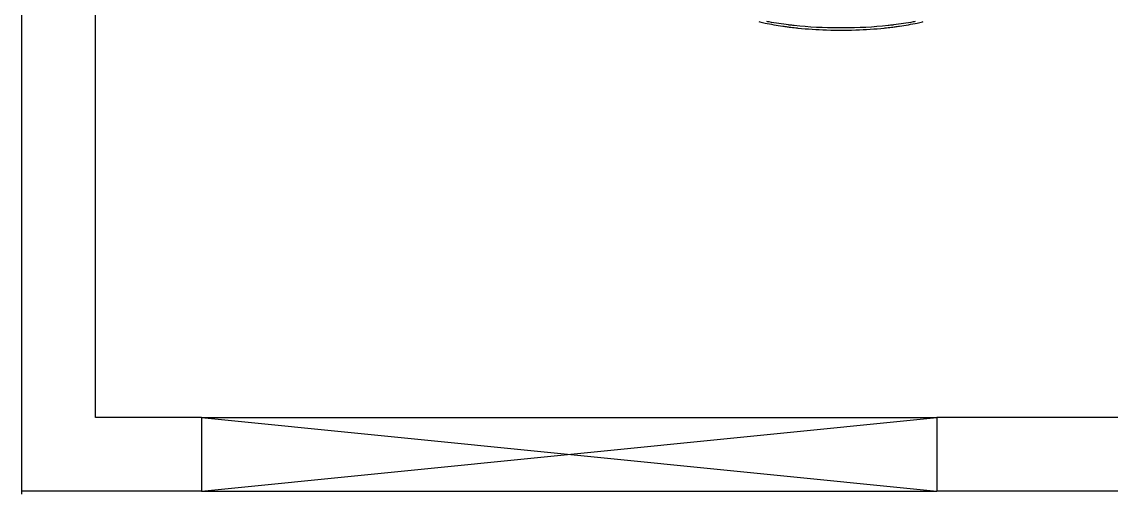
# Model space of a CAD drawing. Header units: inches. Extents: x 2776 to 3310, y 2223 to 2889.
# Drawn here: x 2776.3 to 2953.2, y 2223.4 to 2300 of the extents above; entities that cross this region are included whole.
import ezdxf

# ---------------------------------------------------------------- set-up
doc = ezdxf.new("R2010")
doc.units = ezdxf.units.IN
doc.layers.add('venti', color=1, linetype='Continuous')
doc.layers.add('windows', color=3, linetype='Continuous')

# ---------------------------------------------------------------- blocks, each defined once
blk = doc.blocks.new('A$C28EE48FC')
for points in [[(5.0277, 1.5812, -0.004527), (5.0304, 1.5675, -0.015476), (5.0504, 1.4392), (5.051, 1.4343, -0.004664), (5.0546, 1.4026, -0.02629), (5.0701, 1.1096), (5.0701, 1.0795, -0.02629), (5.0546, 0.7865, -0.004664), (5.051, 0.7547), (5.0504, 0.7499, -0.015476), (5.0304, 0.6216, -0.004527), (5.0277, 0.6079)], [(5.0287, 0.5553), (5.0298, 0.5601, 0.006348), (5.0377, 0.5952, 0.016537), (5.0583, 0.7116, 0.000524), (5.0604, 0.726), (5.0605, 0.7269, 0.004046), (5.0641, 0.7544, 0.004569), (5.0691, 0.7972), (5.0695, 0.8014, 0.001253), (5.0705, 0.8112, 0.016619), (5.0831, 0.9975), (5.0841, 1.0269, 0.00604), (5.0849, 1.0642, 0.004954), (5.0849, 1.1249, 0.00604), (5.0841, 1.1622), (5.0831, 1.1916, 0.016619), (5.0705, 1.3778, 0.001253), (5.0695, 1.3877), (5.0691, 1.3918, 0.004569), (5.0641, 1.4347, 0.004046), (5.0605, 1.4622), (5.0604, 1.4631, 0.000524), (5.0583, 1.4775, 0.016537), (5.0377, 1.5939, 0.006348), (5.0298, 1.629), (5.0287, 1.6338, 0.01771)]]:
    blk.add_lwpolyline(points, format="xyb")

msp = doc.modelspace()

# ---------------------------------------------------------------- linework, layer by layer
at = {"color": 0}
for p, q in [((2805.47, 2235.84), (2805.47, 2223.84)), ((2805.47, 2223.84), (2924.87, 2235.84))]:
    msp.add_line(p, q, dxfattribs=at)
for p in [(2805.47, 2235.84), (2924.87, 2235.84)]:
    msp.add_line(p, (2924.87, 2223.84))
at = {"layer": 'venti', "color": 0}
for p, q in [((2776.26, 2223.37), (2776.26, 2845.02)), ((2788.26, 2235.84), (2788.26, 2833.02)), ((2805.47, 2235.84), (2788.26, 2235.84)), ((3123.46, 2235.84), (2924.87, 2235.84)), ((2805.47, 2223.84), (2776.26, 2223.84)), ((3123.46, 2223.84), (2924.87, 2223.84))]:
    msp.add_line(p, q, dxfattribs=at)
at = {"layer": 'windows'}
for p, q in [((2805.47, 2235.84), (2924.87, 2235.84)), ((2805.47, 2223.84), (2924.87, 2223.84))]:
    msp.add_line(p, q, dxfattribs=at)

# ---------------------------------------------------------------- block references
at = {"xscale": 24.75641630176412, "yscale": 24.75641630176412, "zscale": 24.75641630176412, "rotation": 270}
msp.add_blockref('A$C28EE48FC', (2882.24, 2424.56), dxfattribs=at)

doc.saveas('drawing.dxf')
